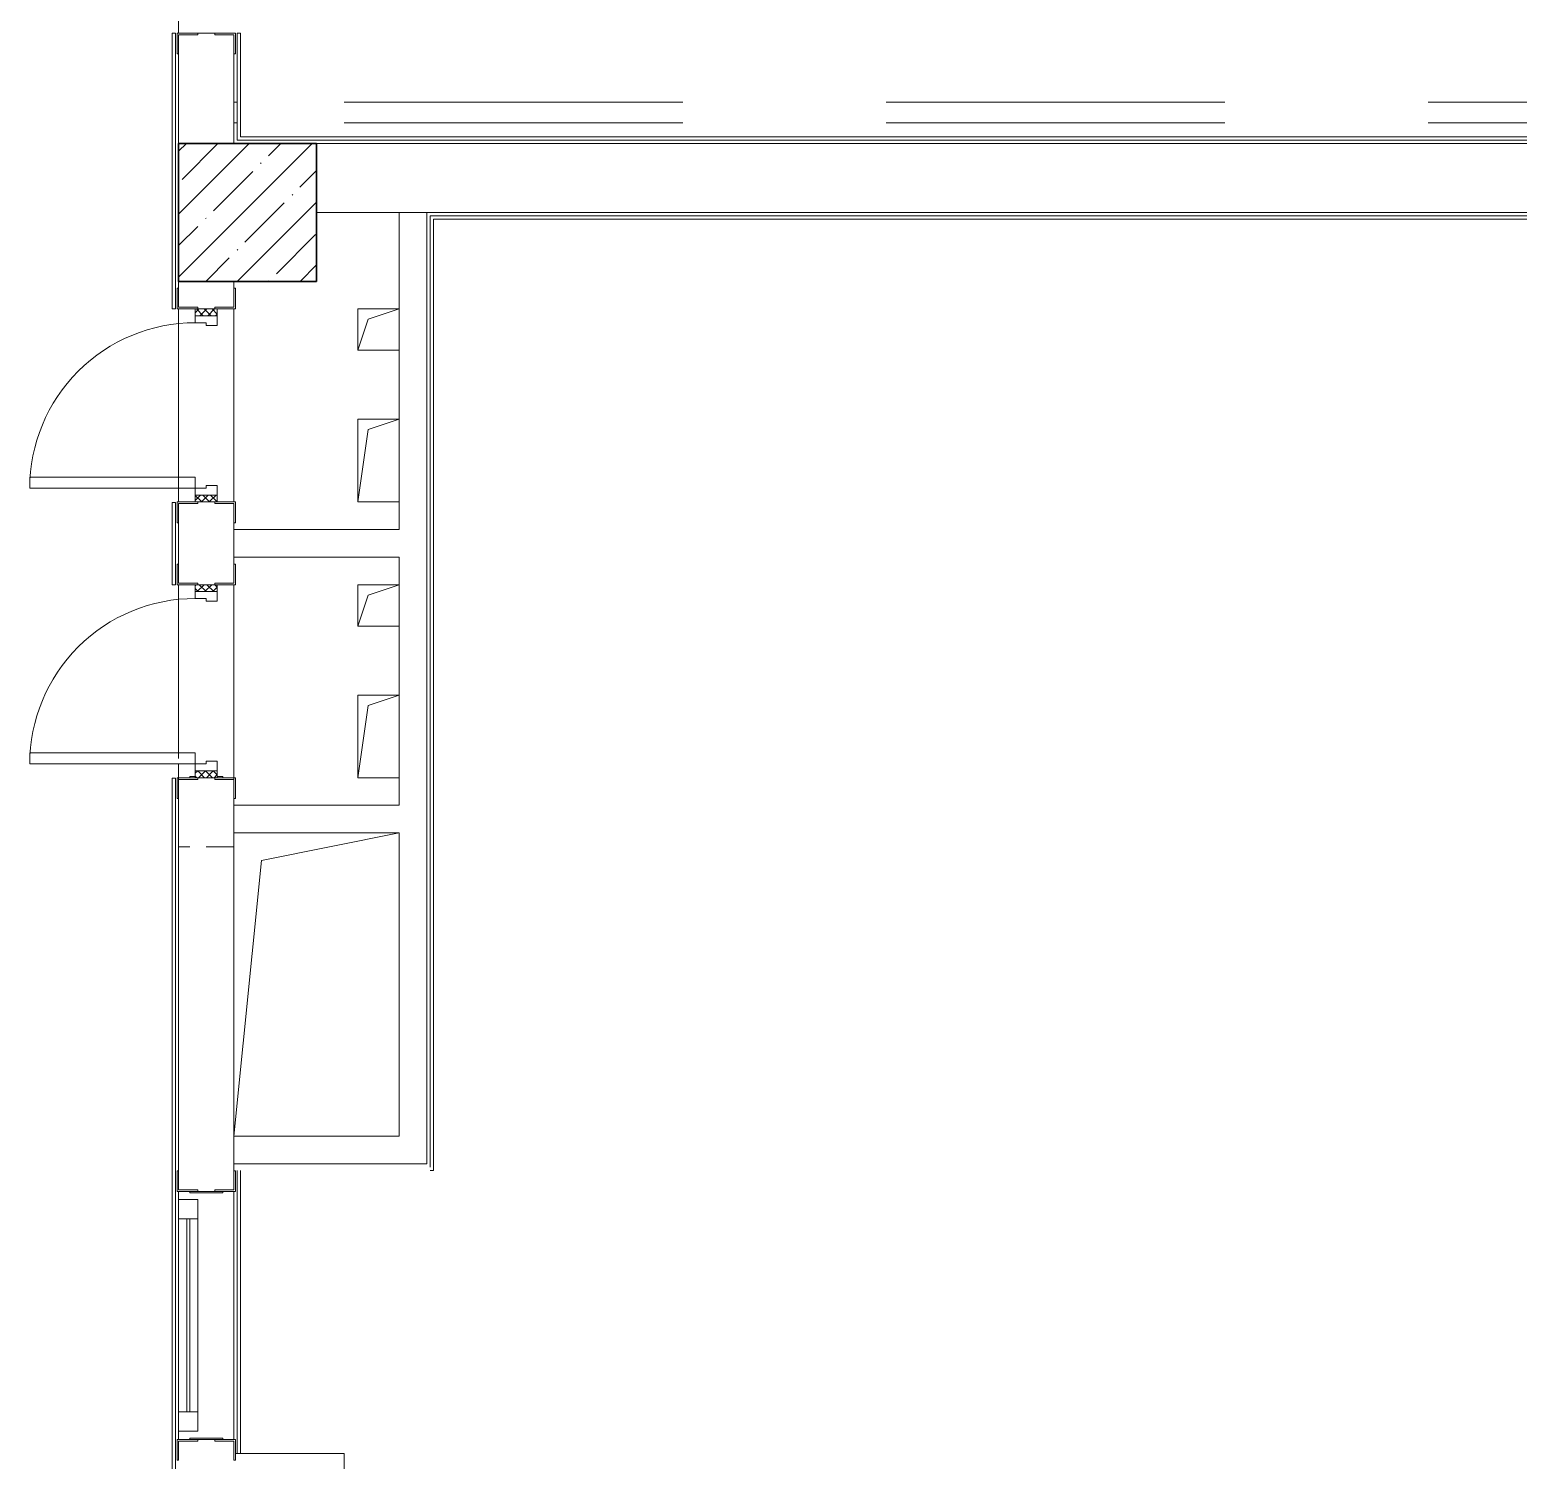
# Model space of a CAD drawing. Header units: millimetres. Extents: x 5993 to 95364, y 94667 to 143522.
# Drawn here: x 49370.1 to 49809.5, y 114326.8 to 114749.1 of the extents above; entities that cross this region are included whole.
import ezdxf

# ---------------------------------------------------------------- set-up
doc = ezdxf.new("R2010")
doc.units = ezdxf.units.MM
doc.linetypes.add('200_ШТРИХ_ш1п0_6_', pattern=[160, 100, -60])
doc.linetypes.add('Штрих короткий', pattern=[300, 150, -150])
for name, color, linetype, lineweight in [('0-2', 7, 'Continuous', 9), ('Двери', 7, 'Continuous', 9), ('Каркас_Импост', 7, 'Continuous', 13), ('Каркас_Импост-1', 7, 'Continuous', 9), ('Линии-1', 7, '200_ШТРИХ_ш1п0_6_', 9), ('Несущие колонны', 7, 'Continuous', 9), ('Несущие колонны-1', 7, 'Continuous', 35), ('Обобщенные модели', 7, 'Continuous', 9), ('Остекление-1', 7, 'Continuous', 9), ('Открывание-1', 7, 'Continuous', 9), ('Панель-2', 7, 'Continuous', 13), ('Перекрытия', 7, 'Continuous', 9), ('Перемычка-1', 7, 'Штрих короткий', 9), ('Перемычка_Пунктирные линии-1', 7, '200_ШТРИХ_ш1п0_6_', 9), ('Стены', 7, 'Continuous', 9), ('Стены-1', 7, 'Continuous', 13)]:
    doc.layers.add(name, color=color, linetype=linetype, lineweight=lineweight)
pattern_1 = [(135, (1951.411, 164.685), (-14.14213562373095, -14.14213562373095), []), (225, (1951.411, 164.685), (14.14213562373095, -14.14213562373095), [])]
pattern_2 = [(45, (-171.384, 164.685), (-14.14213562373095, 14.14213562373095), []), (135, (-171.384, 164.685), (-14.14213562373095, -14.14213562373095), [])]

# ---------------------------------------------------------------- blocks, each defined once
blk = doc.blocks.new('BSC_Колонна _Прямоугольная - 500х500-V29-АИ2_01_План напольных покрытий и плинтусов 1го этажа _Часть 2_')
at = {"layer": 'Несущие колонны'}
h = blk.add_hatch(dxfattribs=at)
h.set_pattern_fill('FP_39', color=256, style=0, pattern_type=2)
h.set_pattern_definition([(45, (-95850, -9150), (-114.0492527375783, 114.0492527375783), []), (45, (-95735.951, -9150), (-114.0492527375783, 114.0492527375783), [201.613, -40.323, 3.353, -36.97])])
h.paths.add_polyline_path([(-249.9999999998912, -249.9999999999951), (250.0000000000991, -249.9999999999865), (250.0000000000991, 250.0000000000125), (-249.9999999998912, 250.0000000000125), (-249.9999999998912, -217.6574337974156)], flags=0)
at = {"layer": 'Несущие колонны-1'}
for p, q in [((250.0000000000001, 250), (-250.0000000000001, 250)), ((-250.0000000000001, 249.9999999999993), (-249.9999999999954, -249.9999999999999)), ((249.9999999999998, -249.999999999992), (249.9999999999998, 250)), ((-249.9999999999954, -249.9999999999999), (249.9999999999998, -249.999999999992))]:
    blk.add_line(p, q, dxfattribs=at)
blk = doc.blocks.new('Проем_Дверь_Прямоугольный - 1700х2400h_дверные проемы-28051683-АИ2_01_План напольных покрытий и плинтусов 1го этажа _Часть 2_')
at = {"layer": 'Перемычка-1'}
for p, q in [((849.9999999999917, 100.0000000009615), (-850.0000000000082, 100.0000000009615)), ((849.9999999999917, -100), (-850.0000000000082, -100))]:
    blk.add_line(p, q, dxfattribs=at)
blk = doc.blocks.new('Дверь_СКБ_1Ст_Внутренняя_ШЕР - СОШ_Д-1__Дв_700x1800h_Технический шкаф ЭОМ и СС_EI30-27926874-АИ2_01_План напольных покрытий и плинтусов 1го этажа _Часть 2_')
at = {"layer": 'Двери'}
h = blk.add_hatch(dxfattribs=at)
h.set_pattern_fill('FP_158', color=256, style=0, pattern_type=2)
h.set_pattern_definition(pattern_1)
h.paths.add_polyline_path([(362.5000000000389, -39.99999999997358), (362.5000000000389, 39.99999999999091), (337.5000000000359, 39.99999999999091), (337.5000000000359, -39.99999999997358)], flags=0)
at = {"layer": 'Каркас_Импост-1'}
h = blk.add_hatch(dxfattribs=at)
h.set_pattern_fill('FP_159', color=256, style=0, pattern_type=2)
h.set_pattern_definition(pattern_2)
h.paths.add_polyline_path([(-312.4999999999636, -40.00000000000824), (-312.4999999999636, 39.99999999999957), (-337.4999999999666, 39.99999999999957), (-337.4999999999666, -40.00000000000824)], flags=0)
at = {"layer": 'Каркас_Импост'}
for p, q in [((-312.5000000000057, 39.99999999999417), (-337.5000000000059, 39.99999999999417)), ((-337.5000000000059, 30.99999999998726), (-337.5000000000059, -30.99999999999913)), ((-287.5000000000078, 40.00000000003507), (-312.5000000000077, 40.00000000003507)), ((-312.5000000000077, 40.00000000003507), (-312.5000000000077, -39.99999999996491)), ((-312.5000000000057, -40.00000000000603), (-312.5000000000057, 39.99999999999417)), ((-287.5000000000078, 3.581921426132339e-11), (-287.5000000000078, 40.00000000003507)), ((-277.5000000000085, 3.581921426132339e-11), (-287.5000000000078, 3.581921426132339e-11)), ((-277.5000000000085, -39.99999999996491), (-277.5000000000085, 3.581921426132339e-11)), ((312.4999999999914, 3.581921426132339e-11), (302.4999999999911, 3.581921426132339e-11)), ((302.4999999999911, 3.581921426132339e-11), (302.4999999999911, -39.99999999996491)), ((312.4999999999914, 40.00000000003507), (312.4999999999914, 3.581921426132339e-11)), ((337.4999999999924, 40.00000000003507), (312.4999999999914, 40.00000000003507)), ((337.4999999999924, -39.99999999996491), (337.4999999999924, 40.00000000003507)), ((362.4999999999956, 39.99999999999407), (337.499999999995, 39.99999999999407)), ((337.499999999995, 39.99999999999409), (337.499999999995, -39.99999999997593)), ((362.4999999999956, -30.99999999998462), (362.4999999999956, 31.00000000001121)), ((-337.5000000000059, -40.00000000000603), (-312.5000000000057, -40.00000000000603)), ((-312.5000000000077, -39.99999999996491), (-277.5000000000085, -39.99999999996491)), ((302.4999999999911, -39.99999999996491), (337.4999999999924, -39.99999999996491)), ((337.499999999995, -39.99999999997593), (362.4999999999956, -39.99999999997593))]:
    blk.add_line(p, q, dxfattribs=at)
at = {"layer": 'Открывание-1'}
blk.add_arc((-287.4999999999979, 40.00000000003394), 599.9999999999898, 359.9999999999996, 90.00000000000152, dxfattribs=at)
at = {"layer": 'Панель-2'}
for p, q in [((-287.5000000000135, 640.0000000000233), (-287.5000000000106, 40.00000000002319)), ((-247.5000000000135, 640.0000000000234), (-287.5000000000135, 640.0000000000234)), ((-247.5000000000106, 40.00000000002339), (-247.5000000000135, 640.0000000000235)), ((-287.5000000000106, 40.00000000002319), (-247.5000000000106, 40.00000000002319))]:
    blk.add_line(p, q, dxfattribs=at)
blk = doc.blocks.new('Дверь_СКБ_1Ст_Внутренняя_ШЕР - СОШ_Д-1__Дв_700x1800h_Технический шкаф ЭОМ и СС_EI30-27931849-АИ2_01_План напольных покрытий и плинтусов 1го этажа _Часть 2_')
at = {"layer": 'Двери'}
h = blk.add_hatch(dxfattribs=at)
h.set_pattern_fill('FP_158', color=256, style=0, pattern_type=2)
h.set_pattern_definition(pattern_1)
h.paths.add_polyline_path([(362.5000000000822, -39.99999999996492), (362.5000000000822, 39.99999999999091), (337.5000000000705, 39.99999999999091), (337.5000000000705, -39.99999999996492)], flags=0)
at = {"layer": 'Каркас_Импост-1'}
h = blk.add_hatch(dxfattribs=at)
h.set_pattern_fill('FP_159', color=256, style=0, pattern_type=2)
h.set_pattern_definition(pattern_2)
h.paths.add_polyline_path([(-312.4999999999203, -39.99999999999957), (-312.4999999999203, 39.99999999999957), (-337.499999999932, 39.99999999999957), (-337.499999999932, -39.99999999999957)], flags=0)
at = {"layer": 'Каркас_Импост'}
for p, q in [((-312.5000000000057, 39.99999999999417), (-337.5000000000059, 39.99999999999417)), ((-337.5000000000059, 39.99999999999417), (-337.5000000000059, -40.00000000000603)), ((-287.5000000000078, 40.00000000003507), (-312.5000000000077, 40.00000000003507)), ((-312.5000000000077, 40.00000000003507), (-312.5000000000077, -39.99999999996491)), ((-312.5000000000057, -40.00000000000603), (-312.5000000000057, 39.99999999999417)), ((-287.5000000000078, 3.581921426132339e-11), (-287.5000000000078, 40.00000000003507)), ((-277.5000000000085, 3.581921426132339e-11), (-287.5000000000078, 3.581921426132339e-11)), ((-277.5000000000085, -39.99999999996491), (-277.5000000000085, 3.581921426132339e-11)), ((312.4999999999914, 3.581921426132339e-11), (302.4999999999911, 3.581921426132339e-11)), ((302.4999999999911, 3.581921426132339e-11), (302.4999999999911, -39.99999999996491)), ((312.4999999999914, 40.00000000003507), (312.4999999999914, 3.581921426132339e-11)), ((337.4999999999924, 40.00000000003507), (312.4999999999914, 40.00000000003507)), ((337.4999999999924, -39.99999999996491), (337.4999999999924, 40.00000000003507)), ((362.4999999999956, 39.99999999999407), (337.499999999995, 39.99999999999407)), ((337.499999999995, 39.99999999999409), (337.499999999995, -39.99999999997593)), ((362.4999999999956, -30.99999999999309), (362.4999999999956, 31.00000000000273)), ((-337.5000000000059, -40.00000000000603), (-312.5000000000057, -40.00000000000603)), ((-312.5000000000077, -39.99999999996491), (-277.5000000000085, -39.99999999996491)), ((302.4999999999911, -39.99999999996491), (337.4999999999924, -39.99999999996491)), ((337.499999999995, -39.99999999997593), (362.4999999999956, -39.99999999997593))]:
    blk.add_line(p, q, dxfattribs=at)
at = {"layer": 'Открывание-1'}
blk.add_arc((-287.4999999999979, 40.00000000003394), 599.9999999999898, 359.9999999999996, 90.00000000000152, dxfattribs=at)
at = {"layer": 'Панель-2'}
for p, q in [((-287.5000000000135, 640.0000000000233), (-287.5000000000106, 40.00000000002319)), ((-247.5000000000135, 640.0000000000234), (-287.5000000000135, 640.0000000000234)), ((-247.5000000000106, 40.00000000002339), (-247.5000000000135, 640.0000000000235)), ((-287.5000000000106, 40.00000000002319), (-247.5000000000106, 40.00000000002319))]:
    blk.add_line(p, q, dxfattribs=at)
blk = doc.blocks.new('120_Окно_СКБ_1Ст - 120_Окно_СКБ_1Ст_классы 900x800_E30-27915984-АИ2_01_План напольных покрытий и плинтусов 1го этажа _Часть 2_')
at = {"layer": 'Каркас_Импост'}
for p, q in [((-420.0000000000073, 30.00000000095737), (-420.0000000000073, 100.0000000009675)), ((-420.0000000000073, 100.0000000009675), (-349.9999999999656, 100.0000000009675)), ((-349.9999999999656, 100.0000000009674), (-349.9999999999656, 30.00000000095727)), ((350.0000000000481, 30.00000000095612), (350.0000000000481, 100.0000000009663)), ((350.0000000000481, 100.0000000009663), (419.9999999999924, 100.0000000009663)), ((419.9999999999924, 100.0000000009662), (419.9999999999924, 30.00000000095602)), ((-349.9999999999656, 30.00000000095727), (-420.0000000000073, 30.00000000095727)), ((419.9999999999924, 30.00000000095602), (350.0000000000481, 30.00000000095602))]:
    blk.add_line(p, q, dxfattribs=at)
at = {"layer": 'Каркас_Импост-1'}
for p, q in [((419.999999999992, 100.0000000009661), (-420.0000000000077, 100.0000000009675)), ((-420.0000000000077, 30.00000000095735), (419.999999999992, 30.000000000956))]:
    blk.add_line(p, q, dxfattribs=at)
at = {"layer": 'Остекление-1'}
for p, q in [((349.9999999999897, 70.00000000095801), (-350.0000000000099, 70.00000000096027)), ((349.9999999999897, 60.00000000095805), (-350.0000000000099, 60.00000000096031))]:
    blk.add_line(p, q, dxfattribs=at)
blk = doc.blocks.new('Фахверк_СКБ_Уголок - 200_4010-27904266-АИ2_01_План напольных покрытий и плинтусов 1го этажа _Часть 2_')
at = {"layer": 'Обобщенные модели'}
for p, q in [((124.9999999999923, 156.000000000004), (49.9999999999917, 156.000000000004)), ((49.9999999999917, 156.000000000004), (49.9999999999917, 150.000000000004)), ((49.9999999999917, 150.000000000004), (118.9999999999916, 150.000000000004)), ((118.9999999999916, 150.000000000004), (118.9999999999916, 81.00000000000416)), ((124.9999999999923, 81.00000000000416), (124.9999999999923, 156.000000000004)), ((118.9999999999916, 81.00000000000416), (124.9999999999923, 81.00000000000416)), ((124.9999999999923, 19.00000000000962), (118.9999999999923, 19.00000000000962)), ((118.9999999999923, 19.00000000000962), (118.9999999999923, -49.99999999999012)), ((124.9999999999923, -55.99999999999062), (124.9999999999923, 19.00000000000962)), ((118.9999999999923, -49.99999999999012), (49.99999999999249, -49.99999999999012)), ((49.99999999999249, -49.99999999999012), (49.99999999999249, -55.99999999999062)), ((49.99999999999249, -55.99999999999062), (124.9999999999923, -55.99999999999062))]:
    blk.add_line(p, q, dxfattribs=at)
blk = doc.blocks.new('Фахверк_СКБ_Уголок - 200_4010_1-27904659-АИ2_01_План напольных покрытий и плинтусов 1го этажа _Часть 2_')
at = {"layer": 'Обобщенные модели'}
for p, q in [((124.9999999999923, 156.000000000004), (49.9999999999917, 156.000000000004)), ((49.9999999999917, 156.000000000004), (49.9999999999917, 150.000000000004)), ((49.9999999999917, 150.000000000004), (118.9999999999916, 150.000000000004)), ((118.9999999999916, 150.000000000004), (118.9999999999916, 81.00000000000416)), ((124.9999999999923, 81.00000000000416), (124.9999999999923, 156.000000000004)), ((118.9999999999916, 81.00000000000416), (124.9999999999923, 81.00000000000416)), ((124.9999999999923, 19.00000000000962), (118.9999999999923, 19.00000000000962)), ((118.9999999999923, 19.00000000000962), (118.9999999999923, -49.99999999999012)), ((124.9999999999923, -55.99999999999062), (124.9999999999923, 19.00000000000962)), ((118.9999999999923, -49.99999999999012), (49.99999999999249, -49.99999999999012)), ((49.99999999999249, -49.99999999999012), (49.99999999999249, -55.99999999999062)), ((49.99999999999249, -55.99999999999062), (124.9999999999923, -55.99999999999062))]:
    blk.add_line(p, q, dxfattribs=at)
blk = doc.blocks.new('АР_Перемычка - АР_Перемычка-27927451-АИ2_01_План напольных покрытий и плинтусов 1го этажа _Часть 2_')
at = {"layer": 'Обобщенные модели'}
blk.add_line((0, -99.99999999999349), (8.999999999999984, -99.99999999999349), dxfattribs=at)
at = {"layer": 'Перемычка_Пунктирные линии-1'}
for p, q in [((0, 100.0000000000065), (700.0000000000033, 100.0000000000065)), ((0, -31.00000000000554), (0, 30.99999999998884)), ((700.0000000000033, 31.00000000000295), (700.0000000000033, -30.99999999999209)), ((0, -99.99999999999349), (700.0000000000033, -99.99999999999349))]:
    blk.add_line(p, q, dxfattribs=at)
blk = doc.blocks.new('АР_Перемычка - АР_Перемычка-27932424-АИ2_01_План напольных покрытий и плинтусов 1го этажа _Часть 2_')
at = {"layer": 'Обобщенные модели'}
blk.add_line((-250, -99.99999999999349), (-242.0000000000001, -99.99999999999349), dxfattribs=at)
at = {"layer": 'Перемычка_Пунктирные линии-1'}
for p, q in [((-250, 100.0000000000065), (700.0000000000033, 100.0000000000065)), ((-250, -99.99999999999349), (-250, 100.0000000000065)), ((700.0000000000033, 31.00000000000287), (700.0000000000033, -30.99999999998992)), ((-250, -99.99999999999349), (700.0000000000033, -99.99999999999349))]:
    blk.add_line(p, q, dxfattribs=at)
blk = doc.blocks.new('154_Стойка_СКБ_Уголок - СМ-2230_200-28216496-АИ2_01_План напольных покрытий и плинтусов 1го этажа _Часть 2_')
at = {"layer": 'Обобщенные модели'}
for p, q in [((124.9999999999926, 156.0000000000131), (124.9999999999926, 90.00000000000378)), ((199.9999999999932, 156.0000000000131), (124.9999999999926, 156.0000000000131)), ((130.9999999999933, 81.00000000001329), (130.9999999999933, 150.0000000000131)), ((130.9999999999933, 150.0000000000131), (199.9999999999932, 150.0000000000131)), ((199.9999999999932, 150.0000000000131), (199.9999999999932, 156.0000000000131)), ((124.9999999999926, 81.00000000001329), (130.9999999999933, 81.00000000001329)), ((130.9999999999922, 19.00000000001329), (124.9999999999923, 19.00000000001329)), ((124.9999999999923, 10.00000000000581), (124.9999999999923, -55.99999999998696)), ((130.9999999999922, -49.99999999998694), (130.9999999999922, 19.00000000001329)), ((199.9999999999924, -49.99999999998694), (130.9999999999922, -49.99999999998694)), ((199.9999999999924, -55.99999999998696), (199.9999999999924, -49.99999999998694)), ((124.9999999999923, -55.99999999998696), (199.9999999999924, -55.99999999998696))]:
    blk.add_line(p, q, dxfattribs=at)
blk = doc.blocks.new('Стойка_Влож_Полоса боковая - Полоса-V180-АИ2_01_План напольных покрытий и плинтусов 1го этажа _Часть 2_')
at = {"layer": 'Обобщенные модели'}
for p, q in [((-5.000000000000048, 59.99999999999998), (0, 59.99999999999998)), ((-5.000000000000048, 40.00000000001128), (-5.000000000000048, 59.99999999999998)), ((-5.000000000000048, -59.99999999999998), (-5.000000000000048, -39.99999999999434)), ((0, -59.99999999999998), (-5.000000000000048, -59.99999999999998))]:
    blk.add_line(p, q, dxfattribs=at)
blk = doc.blocks.new('154_Стойка_СКБ_Уголок - СМ-2530_200-28213945-АИ2_01_План напольных покрытий и плинтусов 1го этажа _Часть 2_')
at = {"layer": 'Обобщенные модели'}
for p, q in [((124.9999999999926, 156.0000000000131), (124.9999999999926, 81.00000000001329)), ((199.9999999999932, 156.0000000000131), (124.9999999999926, 156.0000000000131)), ((130.9999999999933, 81.00000000001329), (130.9999999999933, 150.0000000000131)), ((130.9999999999933, 150.0000000000131), (199.9999999999932, 150.0000000000131)), ((199.9999999999932, 150.0000000000131), (199.9999999999932, 156.0000000000131)), ((124.9999999999926, 81.00000000001329), (130.9999999999933, 81.00000000001329)), ((130.9999999999922, 19.00000000001329), (124.9999999999923, 19.00000000001329)), ((124.9999999999923, 19.00000000001329), (124.9999999999923, -55.99999999998696)), ((130.9999999999922, -49.99999999998694), (130.9999999999922, 19.00000000001329)), ((199.9999999999924, -49.99999999998694), (130.9999999999922, -49.99999999998694)), ((199.9999999999924, -55.99999999998696), (199.9999999999924, -49.99999999998694)), ((124.9999999999923, -55.99999999998696), (199.9999999999924, -55.99999999998696))]:
    blk.add_line(p, q, dxfattribs=at)
blk = doc.blocks.new('Стойка_Влож_Полоса боковая - Полоса-28213942-АИ2_01_План напольных покрытий и плинтусов 1го этажа _Часть 2_')
at = {"layer": 'Обобщенные модели'}
for p, q in [((-5.000000000000048, 59.99999999999998), (0, 59.99999999999998)), ((-5.000000000000048, -59.99999999999998), (-5.000000000000048, 59.99999999999998)), ((0, 31.00000000001975), (0, -30.99999999998588)), ((0, -59.99999999999998), (-5.000000000000048, -59.99999999999998))]:
    blk.add_line(p, q, dxfattribs=at)
blk = doc.blocks.new('AR_Отверстие прямоугольное _в плите_ - AR_Отверстие прямоугольное _в плите_-30423627-АИ2_01_План напольных покрытий и плинтусов 1го этажа _Часть 2_')
at = {"layer": 'Обобщенные модели'}
for p, q in [((74.9999999616036, 74.99999996160692), (-74.99999996159637, 74.99999996160692)), ((-74.99999996159637, 74.99999996160692), (-74.99999996159637, -74.99999996159306)), ((-37.49999998079636, 37.49999998080691), (74.9999999616036, 74.99999996160692)), ((-74.99999996159637, -74.99999996159306), (-37.49999998079636, 37.49999998080691)), ((-74.99999996159637, -74.99999996159306), (74.9999999616036, -74.99999996159306))]:
    blk.add_line(p, q, dxfattribs=at)
blk = doc.blocks.new('AR_Отверстие прямоугольное _в плите_ - AR_Отверстие прямоугольное _в плите_-30423637-АИ2_01_План напольных покрытий и плинтусов 1го этажа _Часть 2_')
at = {"layer": 'Обобщенные модели'}
for p, q in [((74.9999999616036, 150.0000000756069), (-74.99999996159637, 150.0000000756069)), ((-74.99999996159637, 150.0000000756069), (-74.99999996159637, -150.0000000755931)), ((-74.99999996159637, -150.0000000755931), (-37.49999998079636, 112.5000000948069)), ((-37.49999998079636, 112.5000000948069), (74.9999999616036, 150.0000000756069)), ((-74.99999996159637, -150.0000000755931), (74.9999999616036, -150.0000000755931))]:
    blk.add_line(p, q, dxfattribs=at)
blk = doc.blocks.new('AR_Отверстие прямоугольное _в плите_ - AR_Отверстие прямоугольное _в плите_-30552713-АИ2_01_План напольных покрытий и плинтусов 1го этажа _Часть 2_')
at = {"layer": 'Обобщенные модели'}
for p, q in [((-199.9999999991963, 450.0000000744068), (299.9999999988036, 550.0000000740067)), ((-299.9999999987963, -550.0000000739931), (-199.9999999991963, 450.0000000744068))]:
    blk.add_line(p, q, dxfattribs=at)

msp = doc.modelspace()

# ---------------------------------------------------------------- linework, layer by layer
at = {"layer": 'Линии-1'}
for p, q in [((49431.33570950174, 114727.7001619872), (49430.35896354847, 114727.7001619872)), ((50042.94146724659, 114727.7001619872), (49432.312455455, 114727.7001619872)), ((49431.33570950174, 114721.5954997792), (49430.35896354847, 114721.5954997792)), ((50042.94146724659, 114721.5954997792), (49432.312455455, 114721.5954997792))]:
    msp.add_line(p, q, dxfattribs=at)
at = {"layer": 'Перекрытия'}
msp.add_line((49414.07986432713, 114886.421379395), (49414.07986432713, 114748.0490360138), dxfattribs=at)
at = {"layer": 'Стены'}
for p, q in [((49412.12637242058, 114666.6535399072), (49412.12637242058, 114748.0490360138)), ((49413.10311837385, 114748.0490360138), (49412.12637242058, 114748.0490360138)), ((49413.10311837385, 114748.0490360138), (49413.10311837385, 114666.6535399072)), ((49431.33570950174, 114716.4675835245), (49431.33570950174, 114748.0490360138)), ((49431.33570950174, 114748.0490360138), (49432.312455455, 114748.0490360138)), ((49432.312455455, 114748.0490360138), (49432.312455455, 114717.4443294777)), ((50043.91821319988, 114716.4675835245), (49431.33570950174, 114716.4675835245)), ((49432.312455455, 114717.4443294777), (50042.94146724659, 114717.4443294778)), ((49488.31255677635, 114694.1652175912), (50023.56933917322, 114694.1652175912)), ((49488.31255677635, 114413.3507560235), (49488.31255677635, 114694.1652175912)), ((50022.59259321996, 114693.188471638), (49489.28930272962, 114693.188471638)), ((49489.28930272962, 114693.188471638), (49489.28930272962, 114412.3740100703)), ((49413.10311837385, 114666.6535399072), (49412.12637242058, 114666.6535399072)), ((49414.07986432713, 114617.0022872822), (49414.07986432713, 114666.6535399072)), ((49430.35896354847, 114666.6535399072), (49430.35896354847, 114609.6766926326)), ((49414.07986432713, 114609.6766926326), (49414.07986432713, 114613.7464674379)), ((49412.12637242058, 114585.2580438006), (49412.12637242058, 114609.5414209436)), ((49413.10311837385, 114609.5414209436), (49412.12637242058, 114609.5414209436)), ((49413.10311837385, 114609.5414209436), (49413.10311837385, 114585.2580438006)), ((49413.10311837385, 114585.2580438006), (49412.12637242058, 114585.2580438006)), ((49414.07986432713, 114535.6067911756), (49414.07986432713, 114585.2580438006)), ((49430.35896354847, 114585.2580438006), (49430.35896354847, 114528.281196526)), ((49414.07986432713, 114528.281196526), (49414.07986432713, 114532.3509713314)), ((49412.12637242058, 114153.8619144358), (49412.12637242058, 114528.145924837)), ((49413.10311837385, 114528.145924837), (49412.12637242058, 114528.145924837)), ((49413.10311837385, 114528.145924837), (49413.10311837385, 114153.8619144358)), ((49431.33570950174, 114328.8622310649), (49431.33570950174, 114412.3740100703)), ((49432.312455455, 114412.3740100703), (49432.312455455, 114328.8622310649)), ((49488.31255677635, 114412.3740100703), (49489.28930272962, 114412.3740100703))]:
    msp.add_line(p, q, dxfattribs=at)
at = {"layer": 'Стены-1'}
for p, q in [((49424.74267431709, 114748.0490360138), (49419.6961535585, 114748.0490360138)), ((49414.07986432713, 114741.9443738058), (49414.07986432713, 114715.4908375712)), ((49430.35896354847, 114715.4908375712), (49430.35896354847, 114741.9443738058)), ((50024.54608512652, 114715.4908375712), (49454.77761238042, 114715.4908375712)), ((49454.77761238042, 114695.1419635445), (50024.54608512652, 114695.1419635445)), ((49479.1962612124, 114695.1419635445), (49479.1962612124, 114601.537143022)), ((49487.33581082308, 114695.1419635445), (49479.1962612124, 114695.1419635445)), ((49487.33581082308, 114414.3275019768), (49487.33581082308, 114695.1419635445)), ((49414.07986432713, 114674.7930895179), (49414.07986432713, 114672.7582021152)), ((49430.35896354847, 114672.7582021152), (49430.35896354847, 114674.7930895179)), ((49414.07986432713, 114603.5720304246), (49414.07986432713, 114591.3627060086)), ((49430.35896354847, 114591.3627060086), (49430.35896354847, 114603.5720304246)), ((49479.1962612124, 114601.537143022), (49430.35896354847, 114601.537143022)), ((49430.35896354847, 114601.537143022), (49430.35896354847, 114593.3975934113)), ((49430.35896354847, 114593.3975934113), (49479.1962612124, 114593.3975934113)), ((49479.1962612124, 114593.3975934113), (49479.1962612124, 114520.1416469154)), ((49414.07986432713, 114522.176534318), (49414.07986432713, 114412.2926145742)), ((49430.35896354847, 114412.2926145742), (49430.35896354847, 114522.176534318)), ((49479.1962612124, 114520.1416469154), (49430.35896354847, 114520.1416469154)), ((49430.35896354847, 114520.1416469154), (49430.35896354847, 114512.0020973047)), ((49430.35896354847, 114512.0020973047), (49479.1962612124, 114512.0020973047)), ((49479.1962612124, 114512.0020973047), (49479.1962612124, 114422.4670515875)), ((49479.1962612124, 114422.4670515875), (49430.35896354847, 114422.4670515875)), ((49430.35896354847, 114422.4670515875), (49430.35896354847, 114414.3275019768)), ((49430.35896354847, 114414.3275019768), (49479.1962612124, 114414.3275019768)), ((49479.1962612124, 114414.3275019768), (49487.33581082308, 114414.3275019768)), ((49414.07986432713, 114406.1879523661), (49414.07986432713, 114403.746087483)), ((49430.35896354844, 114332.9320058702), (49430.35896354847, 114406.1879523661)), ((49414.07986432713, 114335.3738707534), (49414.07986432713, 114332.9320058702)), ((49462.91716199109, 114328.8622310649), (49430.84733652508, 114328.8622310649)), ((49462.91716199109, 114320.7226814543), (49462.91716199109, 114328.8622310649))]:
    msp.add_line(p, q, dxfattribs=at)

# ---------------------------------------------------------------- block references
at = {"layer": '0-2', "xscale": 0.08139549610658335, "yscale": 0.08139549610658335, "zscale": 0.08139549610658335}
for name, p, rotation in [('Проем_Дверь_Прямоугольный - 1700х2400h_дверные проемы-28051683-АИ2_01_План напольных покрытий и плинтусов 1го этажа _Часть 2_', (49422.2194139378, 114817.2352077044), 89.9999999999999), ('Фахверк_СКБ_Уголок - 200_4010-27904266-АИ2_01_План напольных покрытий и плинтусов 1го этажа _Часть 2_', (49426.28918874312, 114737.8745990005), 89.9999999999999), ('Фахверк_СКБ_Уголок - 200_4010_1-27904659-АИ2_01_План напольных покрытий и плинтусов 1го этажа _Часть 2_', (49418.14963913248, 114676.8279769205), 269.9999999999999), ('Дверь_СКБ_1Ст_Внутренняя_ШЕР - СОШ_Д-1__Дв_700x1800h_Технический шкаф ЭОМ и СС_EI30-27926874-АИ2_01_План напольных покрытий и плинтусов 1го этажа _Часть 2_', (49422.2194139378, 114637.1476725686), 89.9999999999999), ('АР_Перемычка - АР_Перемычка-27927451-АИ2_01_План напольных покрытий и плинтусов 1го этажа _Часть 2_', (49422.2194139378, 114609.6766926326), 89.9999999999999), ('Фахверк_СКБ_Уголок - 200_4010-27904266-АИ2_01_План напольных покрытий и плинтусов 1го этажа _Часть 2_', (49426.28918874312, 114599.5022556193), 89.9999999999999), ('Фахверк_СКБ_Уголок - 200_4010_1-27904659-АИ2_01_План напольных покрытий и плинтусов 1го этажа _Часть 2_', (49418.14963913248, 114595.432480814), 269.9999999999999), ('Дверь_СКБ_1Ст_Внутренняя_ШЕР - СОШ_Д-1__Дв_700x1800h_Технический шкаф ЭОМ и СС_EI30-27931849-АИ2_01_План напольных покрытий и плинтусов 1го этажа _Часть 2_', (49422.2194139378, 114555.752176462), 89.9999999999999), ('АР_Перемычка - АР_Перемычка-27932424-АИ2_01_План напольных покрытий и плинтусов 1го этажа _Часть 2_', (49422.2194139378, 114528.281196526), 89.9999999999999), ('154_Стойка_СКБ_Уголок - СМ-2230_200-28216496-АИ2_01_План напольных покрытий и плинтусов 1го этажа _Часть 2_', (49418.14963913248, 114538.4556335393), 269.9999999999999), ('Стойка_Влож_Полоса боковая - Полоса-V180-АИ2_01_План напольных покрытий и плинтусов 1го этажа _Часть 2_', (49422.2194139378, 114528.281196526), 269.9999999999999), ('154_Стойка_СКБ_Уголок - СМ-2530_200-28213945-АИ2_01_План напольных покрытий и плинтусов 1го этажа _Часть 2_', (49426.28918874312, 114396.0135153528), 89.9999999999999), ('120_Окно_СКБ_1Ст - 120_Окно_СКБ_1Ст_классы 900x800_E30-27915984-АИ2_01_План напольных покрытий и плинтусов 1го этажа _Часть 2_', (49422.2194139378, 114369.5599791182), 89.9999999999999), ('Стойка_Влож_Полоса боковая - Полоса-28213942-АИ2_01_План напольных покрытий и плинтусов 1го этажа _Часть 2_', (49422.2194139378, 114406.1879523661), 89.99999999999991), ('154_Стойка_СКБ_Уголок - СМ-2530_200-28213945-АИ2_01_План напольных покрытий и плинтусов 1го этажа _Часть 2_', (49418.14963913248, 114343.1064428836), 269.9999999999999), ('Стойка_Влож_Полоса боковая - Полоса-28213942-АИ2_01_План напольных покрытий и плинтусов 1го этажа _Часть 2_', (49422.2194139378, 114332.9320058702), 269.9999999999999)]:
    msp.add_blockref(name, p, dxfattribs=dict(at, rotation=rotation))
for name, p in [('BSC_Колонна _Прямоугольная - 500х500-V29-АИ2_01_План напольных покрытий и плинтусов 1го этажа _Часть 2_', (49434.42873835379, 114695.1419635445)), ('AR_Отверстие прямоугольное _в плите_ - AR_Отверстие прямоугольное _в плите_-30423627-АИ2_01_План напольных покрытий и плинтусов 1го этажа _Часть 2_', (49473.09159900442, 114660.5488776992)), ('AR_Отверстие прямоугольное _в плите_ - AR_Отверстие прямоугольное _в плите_-30423637-АИ2_01_План напольных покрытий и плинтусов 1го этажа _Часть 2_', (49473.09159900442, 114621.8860170486)), ('AR_Отверстие прямоугольное _в плите_ - AR_Отверстие прямоугольное _в плите_-30423627-АИ2_01_План напольных покрытий и плинтусов 1го этажа _Часть 2_', (49473.09159900442, 114579.1533815927)), ('AR_Отверстие прямоугольное _в плите_ - AR_Отверстие прямоугольное _в плите_-30423637-АИ2_01_План напольных покрытий и плинтусов 1го этажа _Часть 2_', (49473.09159900442, 114540.490520942)), ('AR_Отверстие прямоугольное _в плите_ - AR_Отверстие прямоугольное _в плите_-30552713-АИ2_01_План напольных покрытий и плинтусов 1го этажа _Часть 2_', (49454.77761238045, 114467.2345744461))]:
    msp.add_blockref(name, p, dxfattribs=at)

doc.saveas('drawing.dxf')
